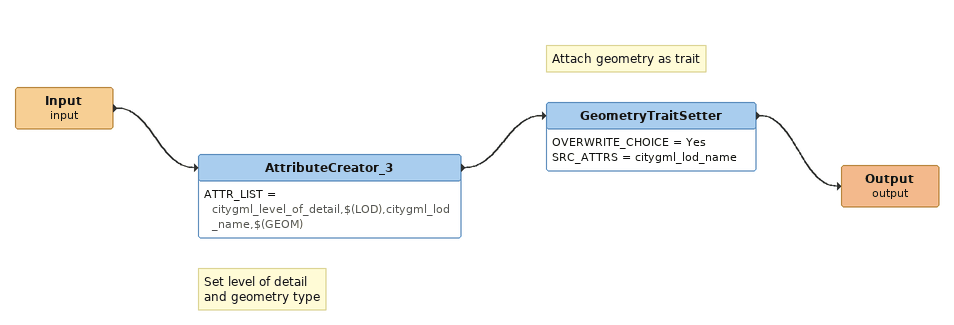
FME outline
Input (input)
    -> AttributeCreator_3
Note: Set level of detail / and geometry type
AttributeCreator_3
    ATTR_LIST = citygml_level_of_detail,$(LOD),citygml_lod_name,$(GEOM)
    -> GeometryTraitSetter
Note: Attach geometry as trait
GeometryTraitSetter
    OVERWRITE_CHOICE = Yes
    SRC_ATTRS = citygml_lod_name
    -> Output (output)
Output (output)
